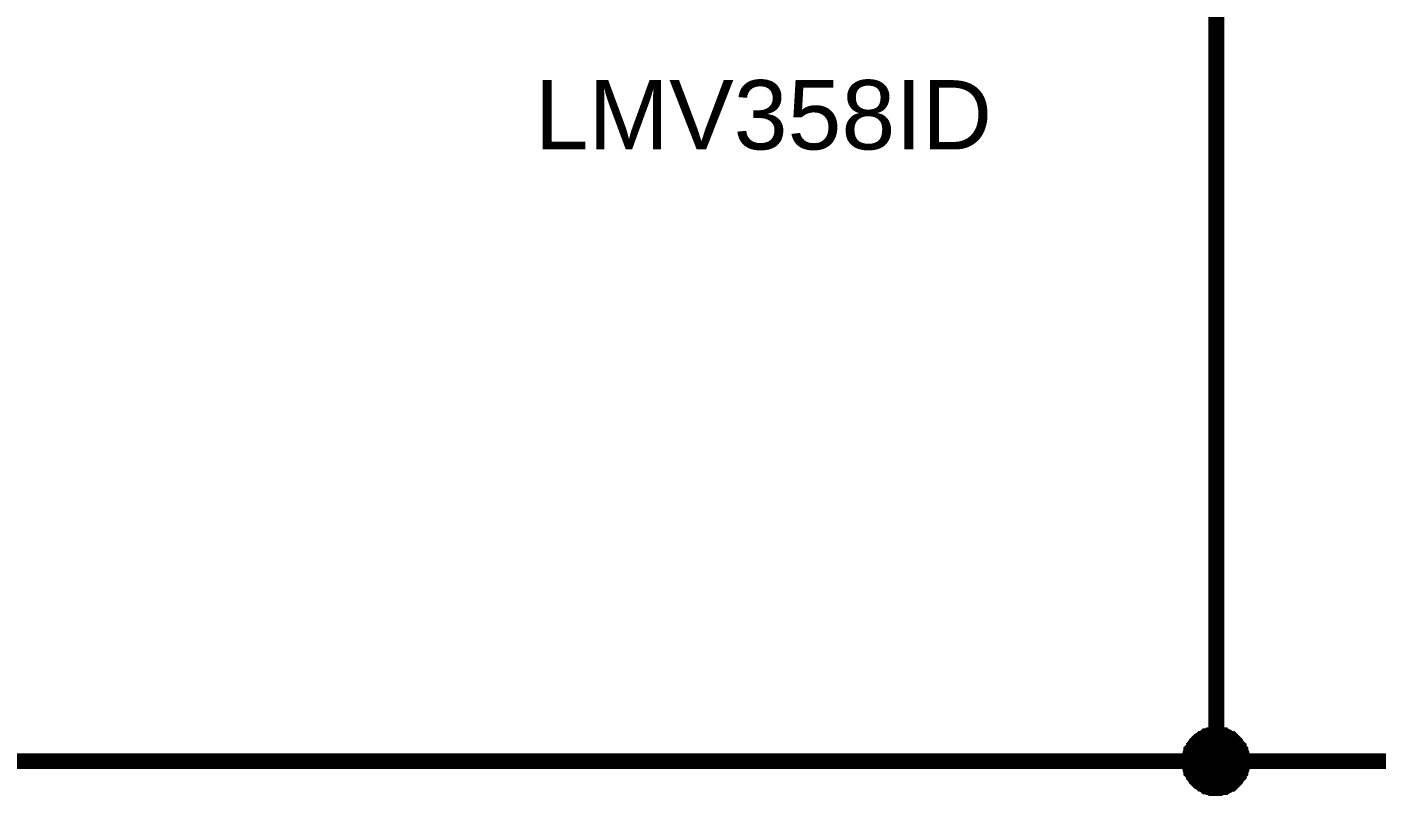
# Model space of a CAD drawing. Header units: millimetres. Extents: x -2024 to 917, y -725 to 13.
# Drawn here: x -1881.66 to -1855.88, y -339.83 to -325.14 of the extents above; entities that cross this region are included whole.
import ezdxf

# ---------------------------------------------------------------- set-up
doc = ezdxf.new("R2010")
doc.units = ezdxf.units.MM
doc.styles.get("Standard").update_dxf_attribs({"font": 'arial.ttf'})

msp = doc.modelspace()

# ---------------------------------------------------------------- linework, layer by layer
at = {"color": 7}
for points, const_width in [([(-1848.954, -331.664), (-1848.954, -339.165), (-1858.934, -339.165), (-1858.934, -324.163)], 0.3), ([(-1859.447, -339.165), (-1859.447, -339.132), (-1859.447, -339.115), (-1859.447, -339.082), (-1859.43, -339.066), (-1859.43, -339.033), (-1859.43, -339.016), (-1859.414, -338.983), (-1859.414, -338.966), (-1859.397, -338.95), (-1859.381, -338.917), (-1859.364, -338.9), (-1859.364, -338.884), (-1859.348, -338.867), (-1859.331, -338.834), (-1859.314, -338.817), (-1859.298, -338.801), (-1859.281, -338.784), (-1859.265, -338.768), (-1859.232, -338.751), (-1859.215, -338.735), (-1859.199, -338.735), (-1859.182, -338.718), (-1859.149, -338.702), (-1859.132, -338.685), (-1859.116, -338.685), (-1859.083, -338.668), (-1859.066, -338.668), (-1859.033, -338.668), (-1859.017, -338.652), (-1858.983, -338.652), (-1858.967, -338.652), (-1858.934, -338.652)], 0.3), ([(-1859.447, -339.165), (-1859.447, -339.132), (-1859.447, -339.115), (-1859.447, -339.082), (-1859.43, -339.066), (-1859.43, -339.033), (-1859.43, -339.016), (-1859.414, -338.983), (-1859.414, -338.966), (-1859.397, -338.95), (-1859.381, -338.917), (-1859.364, -338.9), (-1859.364, -338.884), (-1859.348, -338.867), (-1859.331, -338.834), (-1859.314, -338.817), (-1859.298, -338.801), (-1859.281, -338.784), (-1859.265, -338.768), (-1859.232, -338.751), (-1859.215, -338.735), (-1859.199, -338.735), (-1859.182, -338.718), (-1859.149, -338.702), (-1859.132, -338.685), (-1859.116, -338.685), (-1859.083, -338.668), (-1859.066, -338.668), (-1859.033, -338.668), (-1859.017, -338.652), (-1858.983, -338.652), (-1858.967, -338.652), (-1858.934, -338.652)], 0.3), ([(-1859.447, -339.165), (-1859.447, -339.132), (-1859.447, -339.115), (-1859.447, -339.082), (-1859.43, -339.066), (-1859.43, -339.033), (-1859.43, -339.016), (-1859.414, -338.983), (-1859.414, -338.966), (-1859.397, -338.95), (-1859.381, -338.917), (-1859.364, -338.9), (-1859.364, -338.884), (-1859.348, -338.867), (-1859.331, -338.834), (-1859.314, -338.817), (-1859.298, -338.801), (-1859.281, -338.784), (-1859.265, -338.768), (-1859.232, -338.751), (-1859.215, -338.735), (-1859.199, -338.735), (-1859.182, -338.718), (-1859.149, -338.702), (-1859.132, -338.685), (-1859.116, -338.685), (-1859.083, -338.668), (-1859.066, -338.668), (-1859.033, -338.668), (-1859.017, -338.652), (-1858.983, -338.652), (-1858.967, -338.652), (-1858.934, -338.652)], 0.3), ([(-1859.447, -339.165), (-1859.447, -339.132), (-1859.447, -339.115), (-1859.447, -339.082), (-1859.43, -339.066), (-1859.43, -339.033), (-1859.43, -339.016), (-1859.414, -338.983), (-1859.414, -338.966), (-1859.397, -338.95), (-1859.381, -338.917), (-1859.364, -338.9), (-1859.364, -338.884), (-1859.348, -338.867), (-1859.331, -338.834), (-1859.314, -338.817), (-1859.298, -338.801), (-1859.281, -338.784), (-1859.265, -338.768), (-1859.232, -338.751), (-1859.215, -338.735), (-1859.199, -338.735), (-1859.182, -338.718), (-1859.149, -338.702), (-1859.132, -338.685), (-1859.116, -338.685), (-1859.083, -338.668), (-1859.066, -338.668), (-1859.033, -338.668), (-1859.017, -338.652), (-1858.983, -338.652), (-1858.967, -338.652), (-1858.934, -338.652)], 0.3), ([(-1859.447, -339.165), (-1859.447, -339.132), (-1859.447, -339.115), (-1859.447, -339.082), (-1859.43, -339.066), (-1859.43, -339.033), (-1859.43, -339.016), (-1859.414, -338.983), (-1859.414, -338.966), (-1859.397, -338.95), (-1859.381, -338.917), (-1859.364, -338.9), (-1859.364, -338.884), (-1859.348, -338.867), (-1859.331, -338.834), (-1859.314, -338.817), (-1859.298, -338.801), (-1859.281, -338.784), (-1859.265, -338.768), (-1859.232, -338.751), (-1859.215, -338.735), (-1859.199, -338.735), (-1859.182, -338.718), (-1859.149, -338.702), (-1859.132, -338.685), (-1859.116, -338.685), (-1859.083, -338.668), (-1859.066, -338.668), (-1859.033, -338.668), (-1859.017, -338.652), (-1858.983, -338.652), (-1858.967, -338.652), (-1858.934, -338.652)], 0.0991), ([(-1859.447, -339.165), (-1859.447, -339.132), (-1859.447, -339.115), (-1859.447, -339.082), (-1859.43, -339.066), (-1859.43, -339.033), (-1859.43, -339.016), (-1859.414, -338.983), (-1859.414, -338.966), (-1859.397, -338.95), (-1859.381, -338.917), (-1859.364, -338.9), (-1859.364, -338.884), (-1859.348, -338.867), (-1859.331, -338.834), (-1859.314, -338.817), (-1859.298, -338.801), (-1859.281, -338.784), (-1859.265, -338.768), (-1859.232, -338.751), (-1859.215, -338.735), (-1859.199, -338.735), (-1859.182, -338.718), (-1859.149, -338.702), (-1859.132, -338.685), (-1859.116, -338.685), (-1859.083, -338.668), (-1859.066, -338.668), (-1859.033, -338.668), (-1859.017, -338.652), (-1858.983, -338.652), (-1858.967, -338.652), (-1858.934, -338.652)], 0.0991), ([(-1859.447, -339.165), (-1859.447, -339.132), (-1859.447, -339.115), (-1859.447, -339.082), (-1859.43, -339.066), (-1859.43, -339.033), (-1859.43, -339.016), (-1859.414, -338.983), (-1859.414, -338.966), (-1859.397, -338.95), (-1859.381, -338.917), (-1859.364, -338.9), (-1859.364, -338.884), (-1859.348, -338.867), (-1859.331, -338.834), (-1859.314, -338.817), (-1859.298, -338.801), (-1859.281, -338.784), (-1859.265, -338.768), (-1859.232, -338.751), (-1859.215, -338.735), (-1859.199, -338.735), (-1859.182, -338.718), (-1859.149, -338.702), (-1859.132, -338.685), (-1859.116, -338.685), (-1859.083, -338.668), (-1859.066, -338.668), (-1859.033, -338.668), (-1859.017, -338.652), (-1858.983, -338.652), (-1858.967, -338.652), (-1858.934, -338.652)], 0.0991), ([(-1859.447, -339.165), (-1859.447, -339.132), (-1859.447, -339.115), (-1859.447, -339.082), (-1859.43, -339.066), (-1859.43, -339.033), (-1859.43, -339.016), (-1859.414, -338.983), (-1859.414, -338.966), (-1859.397, -338.95), (-1859.381, -338.917), (-1859.364, -338.9), (-1859.364, -338.884), (-1859.348, -338.867), (-1859.331, -338.834), (-1859.314, -338.817), (-1859.298, -338.801), (-1859.281, -338.784), (-1859.265, -338.768), (-1859.232, -338.751), (-1859.215, -338.735), (-1859.199, -338.735), (-1859.182, -338.718), (-1859.149, -338.702), (-1859.132, -338.685), (-1859.116, -338.685), (-1859.083, -338.668), (-1859.066, -338.668), (-1859.033, -338.668), (-1859.017, -338.652), (-1858.983, -338.652), (-1858.967, -338.652), (-1858.934, -338.652)], 0.0991), ([(-1858.934, -338.652), (-1858.934, -338.652)], 0.3), ([(-1858.934, -338.652), (-1858.917, -338.652), (-1858.884, -338.652), (-1858.868, -338.652), (-1858.835, -338.668), (-1858.818, -338.668), (-1858.785, -338.668), (-1858.768, -338.685), (-1858.752, -338.685), (-1858.719, -338.702), (-1858.702, -338.718), (-1858.686, -338.735), (-1858.652, -338.735), (-1858.636, -338.751), (-1858.619, -338.768), (-1858.603, -338.784), (-1858.586, -338.801), (-1858.57, -338.817), (-1858.553, -338.834), (-1858.537, -338.867), (-1858.52, -338.884), (-1858.503, -338.9), (-1858.503, -338.917), (-1858.487, -338.95), (-1858.47, -338.966), (-1858.47, -338.983), (-1858.454, -339.016), (-1858.454, -339.033), (-1858.454, -339.066), (-1858.437, -339.082), (-1858.437, -339.115), (-1858.437, -339.132), (-1858.437, -339.165)], 0.3), ([(-1858.934, -338.652), (-1858.934, -338.652)], 0.3), ([(-1858.934, -338.652), (-1858.917, -338.652), (-1858.884, -338.652), (-1858.868, -338.652), (-1858.835, -338.668), (-1858.818, -338.668), (-1858.785, -338.668), (-1858.768, -338.685), (-1858.752, -338.685), (-1858.719, -338.702), (-1858.702, -338.718), (-1858.686, -338.735), (-1858.652, -338.735), (-1858.636, -338.751), (-1858.619, -338.768), (-1858.603, -338.784), (-1858.586, -338.801), (-1858.57, -338.817), (-1858.553, -338.834), (-1858.537, -338.867), (-1858.52, -338.884), (-1858.503, -338.9), (-1858.503, -338.917), (-1858.487, -338.95), (-1858.47, -338.966), (-1858.47, -338.983), (-1858.454, -339.016), (-1858.454, -339.033), (-1858.454, -339.066), (-1858.437, -339.082), (-1858.437, -339.115), (-1858.437, -339.132), (-1858.437, -339.165)], 0.3), ([(-1858.934, -338.652), (-1858.934, -338.652)], 0.3), ([(-1858.934, -338.652), (-1858.917, -338.652), (-1858.884, -338.652), (-1858.868, -338.652), (-1858.835, -338.668), (-1858.818, -338.668), (-1858.785, -338.668), (-1858.768, -338.685), (-1858.752, -338.685), (-1858.719, -338.702), (-1858.702, -338.718), (-1858.686, -338.735), (-1858.652, -338.735), (-1858.636, -338.751), (-1858.619, -338.768), (-1858.603, -338.784), (-1858.586, -338.801), (-1858.57, -338.817), (-1858.553, -338.834), (-1858.537, -338.867), (-1858.52, -338.884), (-1858.503, -338.9), (-1858.503, -338.917), (-1858.487, -338.95), (-1858.47, -338.966), (-1858.47, -338.983), (-1858.454, -339.016), (-1858.454, -339.033), (-1858.454, -339.066), (-1858.437, -339.082), (-1858.437, -339.115), (-1858.437, -339.132), (-1858.437, -339.165)], 0.3), ([(-1858.934, -338.652), (-1858.934, -338.652)], 0.3), ([(-1858.934, -338.652), (-1858.917, -338.652), (-1858.884, -338.652), (-1858.868, -338.652), (-1858.835, -338.668), (-1858.818, -338.668), (-1858.785, -338.668), (-1858.768, -338.685), (-1858.752, -338.685), (-1858.719, -338.702), (-1858.702, -338.718), (-1858.686, -338.735), (-1858.652, -338.735), (-1858.636, -338.751), (-1858.619, -338.768), (-1858.603, -338.784), (-1858.586, -338.801), (-1858.57, -338.817), (-1858.553, -338.834), (-1858.537, -338.867), (-1858.52, -338.884), (-1858.503, -338.9), (-1858.503, -338.917), (-1858.487, -338.95), (-1858.47, -338.966), (-1858.47, -338.983), (-1858.454, -339.016), (-1858.454, -339.033), (-1858.454, -339.066), (-1858.437, -339.082), (-1858.437, -339.115), (-1858.437, -339.132), (-1858.437, -339.165)], 0.3), ([(-1858.934, -338.652), (-1858.934, -338.652)], 0.0991), ([(-1858.934, -338.652), (-1858.917, -338.652), (-1858.884, -338.652), (-1858.868, -338.652), (-1858.835, -338.668), (-1858.818, -338.668), (-1858.785, -338.668), (-1858.768, -338.685), (-1858.752, -338.685), (-1858.719, -338.702), (-1858.702, -338.718), (-1858.686, -338.735), (-1858.652, -338.735), (-1858.636, -338.751), (-1858.619, -338.768), (-1858.603, -338.784), (-1858.586, -338.801), (-1858.57, -338.817), (-1858.553, -338.834), (-1858.537, -338.867), (-1858.52, -338.884), (-1858.503, -338.9), (-1858.503, -338.917), (-1858.487, -338.95), (-1858.47, -338.966), (-1858.47, -338.983), (-1858.454, -339.016), (-1858.454, -339.033), (-1858.454, -339.066), (-1858.437, -339.082), (-1858.437, -339.115), (-1858.437, -339.132), (-1858.437, -339.165)], 0.0991), ([(-1858.934, -338.652), (-1858.934, -338.652)], 0.0991), ([(-1858.934, -338.652), (-1858.917, -338.652), (-1858.884, -338.652), (-1858.868, -338.652), (-1858.835, -338.668), (-1858.818, -338.668), (-1858.785, -338.668), (-1858.768, -338.685), (-1858.752, -338.685), (-1858.719, -338.702), (-1858.702, -338.718), (-1858.686, -338.735), (-1858.652, -338.735), (-1858.636, -338.751), (-1858.619, -338.768), (-1858.603, -338.784), (-1858.586, -338.801), (-1858.57, -338.817), (-1858.553, -338.834), (-1858.537, -338.867), (-1858.52, -338.884), (-1858.503, -338.9), (-1858.503, -338.917), (-1858.487, -338.95), (-1858.47, -338.966), (-1858.47, -338.983), (-1858.454, -339.016), (-1858.454, -339.033), (-1858.454, -339.066), (-1858.437, -339.082), (-1858.437, -339.115), (-1858.437, -339.132), (-1858.437, -339.165)], 0.0991), ([(-1858.934, -338.652), (-1858.934, -338.652)], 0.0991), ([(-1858.934, -338.652), (-1858.917, -338.652), (-1858.884, -338.652), (-1858.868, -338.652), (-1858.835, -338.668), (-1858.818, -338.668), (-1858.785, -338.668), (-1858.768, -338.685), (-1858.752, -338.685), (-1858.719, -338.702), (-1858.702, -338.718), (-1858.686, -338.735), (-1858.652, -338.735), (-1858.636, -338.751), (-1858.619, -338.768), (-1858.603, -338.784), (-1858.586, -338.801), (-1858.57, -338.817), (-1858.553, -338.834), (-1858.537, -338.867), (-1858.52, -338.884), (-1858.503, -338.9), (-1858.503, -338.917), (-1858.487, -338.95), (-1858.47, -338.966), (-1858.47, -338.983), (-1858.454, -339.016), (-1858.454, -339.033), (-1858.454, -339.066), (-1858.437, -339.082), (-1858.437, -339.115), (-1858.437, -339.132), (-1858.437, -339.165)], 0.0991), ([(-1858.934, -338.652), (-1858.934, -338.652)], 0.0991), ([(-1858.934, -338.652), (-1858.917, -338.652), (-1858.884, -338.652), (-1858.868, -338.652), (-1858.835, -338.668), (-1858.818, -338.668), (-1858.785, -338.668), (-1858.768, -338.685), (-1858.752, -338.685), (-1858.719, -338.702), (-1858.702, -338.718), (-1858.686, -338.735), (-1858.652, -338.735), (-1858.636, -338.751), (-1858.619, -338.768), (-1858.603, -338.784), (-1858.586, -338.801), (-1858.57, -338.817), (-1858.553, -338.834), (-1858.537, -338.867), (-1858.52, -338.884), (-1858.503, -338.9), (-1858.503, -338.917), (-1858.487, -338.95), (-1858.47, -338.966), (-1858.47, -338.983), (-1858.454, -339.016), (-1858.454, -339.033), (-1858.454, -339.066), (-1858.437, -339.082), (-1858.437, -339.115), (-1858.437, -339.132), (-1858.437, -339.165)], 0.0991), ([(-1938.909, -339.165), (-1893.923, -339.165), (-1858.934, -339.165)], 0.3), ([(-1858.934, -339.678), (-1858.967, -339.678), (-1858.983, -339.678), (-1859.017, -339.678), (-1859.033, -339.662), (-1859.066, -339.662), (-1859.083, -339.662), (-1859.116, -339.645), (-1859.132, -339.645), (-1859.149, -339.629), (-1859.182, -339.612), (-1859.199, -339.596), (-1859.215, -339.596), (-1859.232, -339.579), (-1859.265, -339.563), (-1859.281, -339.546), (-1859.298, -339.529), (-1859.314, -339.513), (-1859.331, -339.496), (-1859.348, -339.463), (-1859.364, -339.447), (-1859.364, -339.43), (-1859.381, -339.414), (-1859.397, -339.38), (-1859.414, -339.364), (-1859.414, -339.347), (-1859.43, -339.314), (-1859.43, -339.298), (-1859.43, -339.265), (-1859.447, -339.248), (-1859.447, -339.215), (-1859.447, -339.198), (-1859.447, -339.165)], 0.3), ([(-1859.447, -339.165), (-1859.447, -339.165)], 0.3), ([(-1858.934, -339.678), (-1858.967, -339.678), (-1858.983, -339.678), (-1859.017, -339.678), (-1859.033, -339.662), (-1859.066, -339.662), (-1859.083, -339.662), (-1859.116, -339.645), (-1859.132, -339.645), (-1859.149, -339.629), (-1859.182, -339.612), (-1859.199, -339.596), (-1859.215, -339.596), (-1859.232, -339.579), (-1859.265, -339.563), (-1859.281, -339.546), (-1859.298, -339.529), (-1859.314, -339.513), (-1859.331, -339.496), (-1859.348, -339.463), (-1859.364, -339.447), (-1859.364, -339.43), (-1859.381, -339.414), (-1859.397, -339.38), (-1859.414, -339.364), (-1859.414, -339.347), (-1859.43, -339.314), (-1859.43, -339.298), (-1859.43, -339.265), (-1859.447, -339.248), (-1859.447, -339.215), (-1859.447, -339.198), (-1859.447, -339.165)], 0.3), ([(-1859.447, -339.165), (-1859.447, -339.165)], 0.3), ([(-1858.934, -339.678), (-1858.967, -339.678), (-1858.983, -339.678), (-1859.017, -339.678), (-1859.033, -339.662), (-1859.066, -339.662), (-1859.083, -339.662), (-1859.116, -339.645), (-1859.132, -339.645), (-1859.149, -339.629), (-1859.182, -339.612), (-1859.199, -339.596), (-1859.215, -339.596), (-1859.232, -339.579), (-1859.265, -339.563), (-1859.281, -339.546), (-1859.298, -339.529), (-1859.314, -339.513), (-1859.331, -339.496), (-1859.348, -339.463), (-1859.364, -339.447), (-1859.364, -339.43), (-1859.381, -339.414), (-1859.397, -339.38), (-1859.414, -339.364), (-1859.414, -339.347), (-1859.43, -339.314), (-1859.43, -339.298), (-1859.43, -339.265), (-1859.447, -339.248), (-1859.447, -339.215), (-1859.447, -339.198), (-1859.447, -339.165)], 0.3), ([(-1859.447, -339.165), (-1859.447, -339.165)], 0.3), ([(-1858.934, -339.678), (-1858.967, -339.678), (-1858.983, -339.678), (-1859.017, -339.678), (-1859.033, -339.662), (-1859.066, -339.662), (-1859.083, -339.662), (-1859.116, -339.645), (-1859.132, -339.645), (-1859.149, -339.629), (-1859.182, -339.612), (-1859.199, -339.596), (-1859.215, -339.596), (-1859.232, -339.579), (-1859.265, -339.563), (-1859.281, -339.546), (-1859.298, -339.529), (-1859.314, -339.513), (-1859.331, -339.496), (-1859.348, -339.463), (-1859.364, -339.447), (-1859.364, -339.43), (-1859.381, -339.414), (-1859.397, -339.38), (-1859.414, -339.364), (-1859.414, -339.347), (-1859.43, -339.314), (-1859.43, -339.298), (-1859.43, -339.265), (-1859.447, -339.248), (-1859.447, -339.215), (-1859.447, -339.198), (-1859.447, -339.165)], 0.3), ([(-1859.447, -339.165), (-1859.447, -339.165)], 0.3), ([(-1858.934, -339.678), (-1858.967, -339.678), (-1858.983, -339.678), (-1859.017, -339.678), (-1859.033, -339.662), (-1859.066, -339.662), (-1859.083, -339.662), (-1859.116, -339.645), (-1859.132, -339.645), (-1859.149, -339.629), (-1859.182, -339.612), (-1859.199, -339.596), (-1859.215, -339.596), (-1859.232, -339.579), (-1859.265, -339.563), (-1859.281, -339.546), (-1859.298, -339.529), (-1859.314, -339.513), (-1859.331, -339.496), (-1859.348, -339.463), (-1859.364, -339.447), (-1859.364, -339.43), (-1859.381, -339.414), (-1859.397, -339.38), (-1859.414, -339.364), (-1859.414, -339.347), (-1859.43, -339.314), (-1859.43, -339.298), (-1859.43, -339.265), (-1859.447, -339.248), (-1859.447, -339.215), (-1859.447, -339.198), (-1859.447, -339.165)], 0.0991), ([(-1859.447, -339.165), (-1859.447, -339.165)], 0.0991), ([(-1858.934, -339.678), (-1858.967, -339.678), (-1858.983, -339.678), (-1859.017, -339.678), (-1859.033, -339.662), (-1859.066, -339.662), (-1859.083, -339.662), (-1859.116, -339.645), (-1859.132, -339.645), (-1859.149, -339.629), (-1859.182, -339.612), (-1859.199, -339.596), (-1859.215, -339.596), (-1859.232, -339.579), (-1859.265, -339.563), (-1859.281, -339.546), (-1859.298, -339.529), (-1859.314, -339.513), (-1859.331, -339.496), (-1859.348, -339.463), (-1859.364, -339.447), (-1859.364, -339.43), (-1859.381, -339.414), (-1859.397, -339.38), (-1859.414, -339.364), (-1859.414, -339.347), (-1859.43, -339.314), (-1859.43, -339.298), (-1859.43, -339.265), (-1859.447, -339.248), (-1859.447, -339.215), (-1859.447, -339.198), (-1859.447, -339.165)], 0.0991), ([(-1859.447, -339.165), (-1859.447, -339.165)], 0.0991), ([(-1858.934, -339.678), (-1858.967, -339.678), (-1858.983, -339.678), (-1859.017, -339.678), (-1859.033, -339.662), (-1859.066, -339.662), (-1859.083, -339.662), (-1859.116, -339.645), (-1859.132, -339.645), (-1859.149, -339.629), (-1859.182, -339.612), (-1859.199, -339.596), (-1859.215, -339.596), (-1859.232, -339.579), (-1859.265, -339.563), (-1859.281, -339.546), (-1859.298, -339.529), (-1859.314, -339.513), (-1859.331, -339.496), (-1859.348, -339.463), (-1859.364, -339.447), (-1859.364, -339.43), (-1859.381, -339.414), (-1859.397, -339.38), (-1859.414, -339.364), (-1859.414, -339.347), (-1859.43, -339.314), (-1859.43, -339.298), (-1859.43, -339.265), (-1859.447, -339.248), (-1859.447, -339.215), (-1859.447, -339.198), (-1859.447, -339.165)], 0.0991), ([(-1859.447, -339.165), (-1859.447, -339.165)], 0.0991), ([(-1858.934, -339.678), (-1858.967, -339.678), (-1858.983, -339.678), (-1859.017, -339.678), (-1859.033, -339.662), (-1859.066, -339.662), (-1859.083, -339.662), (-1859.116, -339.645), (-1859.132, -339.645), (-1859.149, -339.629), (-1859.182, -339.612), (-1859.199, -339.596), (-1859.215, -339.596), (-1859.232, -339.579), (-1859.265, -339.563), (-1859.281, -339.546), (-1859.298, -339.529), (-1859.314, -339.513), (-1859.331, -339.496), (-1859.348, -339.463), (-1859.364, -339.447), (-1859.364, -339.43), (-1859.381, -339.414), (-1859.397, -339.38), (-1859.414, -339.364), (-1859.414, -339.347), (-1859.43, -339.314), (-1859.43, -339.298), (-1859.43, -339.265), (-1859.447, -339.248), (-1859.447, -339.215), (-1859.447, -339.198), (-1859.447, -339.165)], 0.0991), ([(-1859.447, -339.165), (-1859.447, -339.165)], 0.0991), ([(-1858.437, -339.165), (-1858.437, -339.198), (-1858.437, -339.215), (-1858.437, -339.248), (-1858.454, -339.265), (-1858.454, -339.298), (-1858.454, -339.314), (-1858.47, -339.347), (-1858.47, -339.364), (-1858.487, -339.38), (-1858.503, -339.414), (-1858.503, -339.43), (-1858.52, -339.447), (-1858.537, -339.463), (-1858.553, -339.496), (-1858.57, -339.513), (-1858.586, -339.529), (-1858.603, -339.546), (-1858.619, -339.563), (-1858.636, -339.579), (-1858.652, -339.596), (-1858.686, -339.596), (-1858.702, -339.612), (-1858.719, -339.629), (-1858.752, -339.645), (-1858.768, -339.645), (-1858.785, -339.662), (-1858.818, -339.662), (-1858.835, -339.662), (-1858.868, -339.678), (-1858.884, -339.678), (-1858.917, -339.678), (-1858.934, -339.678)], 0.3), ([(-1858.437, -339.165), (-1858.437, -339.198), (-1858.437, -339.215), (-1858.437, -339.248), (-1858.454, -339.265), (-1858.454, -339.298), (-1858.454, -339.314), (-1858.47, -339.347), (-1858.47, -339.364), (-1858.487, -339.38), (-1858.503, -339.414), (-1858.503, -339.43), (-1858.52, -339.447), (-1858.537, -339.463), (-1858.553, -339.496), (-1858.57, -339.513), (-1858.586, -339.529), (-1858.603, -339.546), (-1858.619, -339.563), (-1858.636, -339.579), (-1858.652, -339.596), (-1858.686, -339.596), (-1858.702, -339.612), (-1858.719, -339.629), (-1858.752, -339.645), (-1858.768, -339.645), (-1858.785, -339.662), (-1858.818, -339.662), (-1858.835, -339.662), (-1858.868, -339.678), (-1858.884, -339.678), (-1858.917, -339.678), (-1858.934, -339.678)], 0.3), ([(-1858.437, -339.165), (-1858.437, -339.198), (-1858.437, -339.215), (-1858.437, -339.248), (-1858.454, -339.265), (-1858.454, -339.298), (-1858.454, -339.314), (-1858.47, -339.347), (-1858.47, -339.364), (-1858.487, -339.38), (-1858.503, -339.414), (-1858.503, -339.43), (-1858.52, -339.447), (-1858.537, -339.463), (-1858.553, -339.496), (-1858.57, -339.513), (-1858.586, -339.529), (-1858.603, -339.546), (-1858.619, -339.563), (-1858.636, -339.579), (-1858.652, -339.596), (-1858.686, -339.596), (-1858.702, -339.612), (-1858.719, -339.629), (-1858.752, -339.645), (-1858.768, -339.645), (-1858.785, -339.662), (-1858.818, -339.662), (-1858.835, -339.662), (-1858.868, -339.678), (-1858.884, -339.678), (-1858.917, -339.678), (-1858.934, -339.678)], 0.3), ([(-1858.437, -339.165), (-1858.437, -339.198), (-1858.437, -339.215), (-1858.437, -339.248), (-1858.454, -339.265), (-1858.454, -339.298), (-1858.454, -339.314), (-1858.47, -339.347), (-1858.47, -339.364), (-1858.487, -339.38), (-1858.503, -339.414), (-1858.503, -339.43), (-1858.52, -339.447), (-1858.537, -339.463), (-1858.553, -339.496), (-1858.57, -339.513), (-1858.586, -339.529), (-1858.603, -339.546), (-1858.619, -339.563), (-1858.636, -339.579), (-1858.652, -339.596), (-1858.686, -339.596), (-1858.702, -339.612), (-1858.719, -339.629), (-1858.752, -339.645), (-1858.768, -339.645), (-1858.785, -339.662), (-1858.818, -339.662), (-1858.835, -339.662), (-1858.868, -339.678), (-1858.884, -339.678), (-1858.917, -339.678), (-1858.934, -339.678)], 0.3), ([(-1858.437, -339.165), (-1858.437, -339.198), (-1858.437, -339.215), (-1858.437, -339.248), (-1858.454, -339.265), (-1858.454, -339.298), (-1858.454, -339.314), (-1858.47, -339.347), (-1858.47, -339.364), (-1858.487, -339.38), (-1858.503, -339.414), (-1858.503, -339.43), (-1858.52, -339.447), (-1858.537, -339.463), (-1858.553, -339.496), (-1858.57, -339.513), (-1858.586, -339.529), (-1858.603, -339.546), (-1858.619, -339.563), (-1858.636, -339.579), (-1858.652, -339.596), (-1858.686, -339.596), (-1858.702, -339.612), (-1858.719, -339.629), (-1858.752, -339.645), (-1858.768, -339.645), (-1858.785, -339.662), (-1858.818, -339.662), (-1858.835, -339.662), (-1858.868, -339.678), (-1858.884, -339.678), (-1858.917, -339.678), (-1858.934, -339.678)], 0.0991), ([(-1858.437, -339.165), (-1858.437, -339.198), (-1858.437, -339.215), (-1858.437, -339.248), (-1858.454, -339.265), (-1858.454, -339.298), (-1858.454, -339.314), (-1858.47, -339.347), (-1858.47, -339.364), (-1858.487, -339.38), (-1858.503, -339.414), (-1858.503, -339.43), (-1858.52, -339.447), (-1858.537, -339.463), (-1858.553, -339.496), (-1858.57, -339.513), (-1858.586, -339.529), (-1858.603, -339.546), (-1858.619, -339.563), (-1858.636, -339.579), (-1858.652, -339.596), (-1858.686, -339.596), (-1858.702, -339.612), (-1858.719, -339.629), (-1858.752, -339.645), (-1858.768, -339.645), (-1858.785, -339.662), (-1858.818, -339.662), (-1858.835, -339.662), (-1858.868, -339.678), (-1858.884, -339.678), (-1858.917, -339.678), (-1858.934, -339.678)], 0.0991), ([(-1858.437, -339.165), (-1858.437, -339.198), (-1858.437, -339.215), (-1858.437, -339.248), (-1858.454, -339.265), (-1858.454, -339.298), (-1858.454, -339.314), (-1858.47, -339.347), (-1858.47, -339.364), (-1858.487, -339.38), (-1858.503, -339.414), (-1858.503, -339.43), (-1858.52, -339.447), (-1858.537, -339.463), (-1858.553, -339.496), (-1858.57, -339.513), (-1858.586, -339.529), (-1858.603, -339.546), (-1858.619, -339.563), (-1858.636, -339.579), (-1858.652, -339.596), (-1858.686, -339.596), (-1858.702, -339.612), (-1858.719, -339.629), (-1858.752, -339.645), (-1858.768, -339.645), (-1858.785, -339.662), (-1858.818, -339.662), (-1858.835, -339.662), (-1858.868, -339.678), (-1858.884, -339.678), (-1858.917, -339.678), (-1858.934, -339.678)], 0.0991), ([(-1858.437, -339.165), (-1858.437, -339.198), (-1858.437, -339.215), (-1858.437, -339.248), (-1858.454, -339.265), (-1858.454, -339.298), (-1858.454, -339.314), (-1858.47, -339.347), (-1858.47, -339.364), (-1858.487, -339.38), (-1858.503, -339.414), (-1858.503, -339.43), (-1858.52, -339.447), (-1858.537, -339.463), (-1858.553, -339.496), (-1858.57, -339.513), (-1858.586, -339.529), (-1858.603, -339.546), (-1858.619, -339.563), (-1858.636, -339.579), (-1858.652, -339.596), (-1858.686, -339.596), (-1858.702, -339.612), (-1858.719, -339.629), (-1858.752, -339.645), (-1858.768, -339.645), (-1858.785, -339.662), (-1858.818, -339.662), (-1858.835, -339.662), (-1858.868, -339.678), (-1858.884, -339.678), (-1858.917, -339.678), (-1858.934, -339.678)], 0.0991), ([(-1858.437, -339.165), (-1858.437, -339.165), (-1858.437, -339.165), (-1858.437, -339.165), (-1858.437, -339.165), (-1858.437, -339.165), (-1858.437, -339.165), (-1858.437, -339.165), (-1858.437, -339.165), (-1858.437, -339.165), (-1858.437, -339.165), (-1858.437, -339.165), (-1858.437, -339.165), (-1858.437, -339.165), (-1858.437, -339.165), (-1858.437, -339.165), (-1858.437, -339.165), (-1858.437, -339.165), (-1858.437, -339.165), (-1858.437, -339.165), (-1858.437, -339.165), (-1858.437, -339.165), (-1858.437, -339.165), (-1858.437, -339.165), (-1858.437, -339.165), (-1858.437, -339.165), (-1858.437, -339.165), (-1858.437, -339.165), (-1858.437, -339.165), (-1858.437, -339.165), (-1858.437, -339.165), (-1858.437, -339.165), (-1858.437, -339.165)], 0.3), ([(-1858.437, -339.165), (-1858.437, -339.165)], 0.3), ([(-1858.437, -339.165), (-1858.437, -339.165), (-1858.437, -339.165), (-1858.437, -339.165), (-1858.437, -339.165), (-1858.437, -339.165), (-1858.437, -339.165), (-1858.437, -339.165), (-1858.437, -339.165), (-1858.437, -339.165), (-1858.437, -339.165), (-1858.437, -339.165), (-1858.437, -339.165), (-1858.437, -339.165), (-1858.437, -339.165), (-1858.437, -339.165), (-1858.437, -339.165), (-1858.437, -339.165), (-1858.437, -339.165), (-1858.437, -339.165), (-1858.437, -339.165), (-1858.437, -339.165), (-1858.437, -339.165), (-1858.437, -339.165), (-1858.437, -339.165), (-1858.437, -339.165), (-1858.437, -339.165), (-1858.437, -339.165), (-1858.437, -339.165), (-1858.437, -339.165), (-1858.437, -339.165), (-1858.437, -339.165), (-1858.437, -339.165)], 0.3), ([(-1858.437, -339.165), (-1858.437, -339.165)], 0.3), ([(-1858.437, -339.165), (-1858.437, -339.165), (-1858.437, -339.165), (-1858.437, -339.165), (-1858.437, -339.165), (-1858.437, -339.165), (-1858.437, -339.165), (-1858.437, -339.165), (-1858.437, -339.165), (-1858.437, -339.165), (-1858.437, -339.165), (-1858.437, -339.165), (-1858.437, -339.165), (-1858.437, -339.165), (-1858.437, -339.165), (-1858.437, -339.165), (-1858.437, -339.165), (-1858.437, -339.165), (-1858.437, -339.165), (-1858.437, -339.165), (-1858.437, -339.165), (-1858.437, -339.165), (-1858.437, -339.165), (-1858.437, -339.165), (-1858.437, -339.165), (-1858.437, -339.165), (-1858.437, -339.165), (-1858.437, -339.165), (-1858.437, -339.165), (-1858.437, -339.165), (-1858.437, -339.165), (-1858.437, -339.165), (-1858.437, -339.165)], 0.3), ([(-1858.437, -339.165), (-1858.437, -339.165)], 0.3), ([(-1858.437, -339.165), (-1858.437, -339.165), (-1858.437, -339.165), (-1858.437, -339.165), (-1858.437, -339.165), (-1858.437, -339.165), (-1858.437, -339.165), (-1858.437, -339.165), (-1858.437, -339.165), (-1858.437, -339.165), (-1858.437, -339.165), (-1858.437, -339.165), (-1858.437, -339.165), (-1858.437, -339.165), (-1858.437, -339.165), (-1858.437, -339.165), (-1858.437, -339.165), (-1858.437, -339.165), (-1858.437, -339.165), (-1858.437, -339.165), (-1858.437, -339.165), (-1858.437, -339.165), (-1858.437, -339.165), (-1858.437, -339.165), (-1858.437, -339.165), (-1858.437, -339.165), (-1858.437, -339.165), (-1858.437, -339.165), (-1858.437, -339.165), (-1858.437, -339.165), (-1858.437, -339.165), (-1858.437, -339.165), (-1858.437, -339.165)], 0.3), ([(-1858.437, -339.165), (-1858.437, -339.165)], 0.3), ([(-1858.437, -339.165), (-1858.437, -339.165), (-1858.437, -339.165), (-1858.437, -339.165), (-1858.437, -339.165), (-1858.437, -339.165), (-1858.437, -339.165), (-1858.437, -339.165), (-1858.437, -339.165), (-1858.437, -339.165), (-1858.437, -339.165), (-1858.437, -339.165), (-1858.437, -339.165), (-1858.437, -339.165), (-1858.437, -339.165), (-1858.437, -339.165), (-1858.437, -339.165), (-1858.437, -339.165), (-1858.437, -339.165), (-1858.437, -339.165), (-1858.437, -339.165), (-1858.437, -339.165), (-1858.437, -339.165), (-1858.437, -339.165), (-1858.437, -339.165), (-1858.437, -339.165), (-1858.437, -339.165), (-1858.437, -339.165), (-1858.437, -339.165), (-1858.437, -339.165), (-1858.437, -339.165), (-1858.437, -339.165), (-1858.437, -339.165)], 0.0991), ([(-1858.437, -339.165), (-1858.437, -339.165)], 0.0991), ([(-1858.437, -339.165), (-1858.437, -339.165), (-1858.437, -339.165), (-1858.437, -339.165), (-1858.437, -339.165), (-1858.437, -339.165), (-1858.437, -339.165), (-1858.437, -339.165), (-1858.437, -339.165), (-1858.437, -339.165), (-1858.437, -339.165), (-1858.437, -339.165), (-1858.437, -339.165), (-1858.437, -339.165), (-1858.437, -339.165), (-1858.437, -339.165), (-1858.437, -339.165), (-1858.437, -339.165), (-1858.437, -339.165), (-1858.437, -339.165), (-1858.437, -339.165), (-1858.437, -339.165), (-1858.437, -339.165), (-1858.437, -339.165), (-1858.437, -339.165), (-1858.437, -339.165), (-1858.437, -339.165), (-1858.437, -339.165), (-1858.437, -339.165), (-1858.437, -339.165), (-1858.437, -339.165), (-1858.437, -339.165), (-1858.437, -339.165)], 0.0991), ([(-1858.437, -339.165), (-1858.437, -339.165)], 0.0991), ([(-1858.437, -339.165), (-1858.437, -339.165), (-1858.437, -339.165), (-1858.437, -339.165), (-1858.437, -339.165), (-1858.437, -339.165), (-1858.437, -339.165), (-1858.437, -339.165), (-1858.437, -339.165), (-1858.437, -339.165), (-1858.437, -339.165), (-1858.437, -339.165), (-1858.437, -339.165), (-1858.437, -339.165), (-1858.437, -339.165), (-1858.437, -339.165), (-1858.437, -339.165), (-1858.437, -339.165), (-1858.437, -339.165), (-1858.437, -339.165), (-1858.437, -339.165), (-1858.437, -339.165), (-1858.437, -339.165), (-1858.437, -339.165), (-1858.437, -339.165), (-1858.437, -339.165), (-1858.437, -339.165), (-1858.437, -339.165), (-1858.437, -339.165), (-1858.437, -339.165), (-1858.437, -339.165), (-1858.437, -339.165), (-1858.437, -339.165)], 0.0991), ([(-1858.437, -339.165), (-1858.437, -339.165)], 0.0991), ([(-1858.437, -339.165), (-1858.437, -339.165), (-1858.437, -339.165), (-1858.437, -339.165), (-1858.437, -339.165), (-1858.437, -339.165), (-1858.437, -339.165), (-1858.437, -339.165), (-1858.437, -339.165), (-1858.437, -339.165), (-1858.437, -339.165), (-1858.437, -339.165), (-1858.437, -339.165), (-1858.437, -339.165), (-1858.437, -339.165), (-1858.437, -339.165), (-1858.437, -339.165), (-1858.437, -339.165), (-1858.437, -339.165), (-1858.437, -339.165), (-1858.437, -339.165), (-1858.437, -339.165), (-1858.437, -339.165), (-1858.437, -339.165), (-1858.437, -339.165), (-1858.437, -339.165), (-1858.437, -339.165), (-1858.437, -339.165), (-1858.437, -339.165), (-1858.437, -339.165), (-1858.437, -339.165), (-1858.437, -339.165), (-1858.437, -339.165)], 0.0991), ([(-1858.437, -339.165), (-1858.437, -339.165)], 0.0991)]:
    msp.add_lwpolyline(points, dxfattribs=dict(at, const_width=const_width))
at = {"color": 7, "const_width": 0.508}
msp.add_lwpolyline([(-1859.206, -339.158, 1), (-1858.698, -339.158, 1)], format="xyb", close=True, dxfattribs=at)

# ---------------------------------------------------------------- texts
at = {"color": 7}
msp.add_text('LMV358ID', height=1.3247, dxfattribs=at).set_placement((-1871.96, -327.475))

doc.saveas('drawing.dxf')
